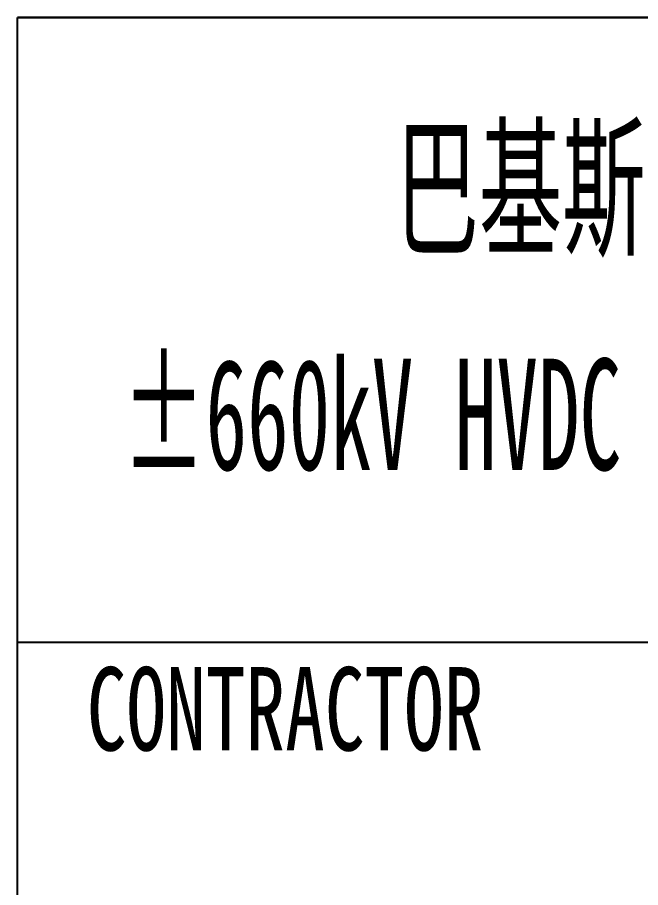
# Model space of a CAD drawing. Header units: millimetres. Extents: x 0 to 420, y 0 to 297.
# Drawn here: x 285.5 to 301.21, y 61.66 to 83.59 of the extents above; entities that cross this region are included whole.
import ezdxf
from ezdxf.enums import TextEntityAlignment as Align

# ---------------------------------------------------------------- set-up
doc = ezdxf.new("R2010")
doc.units = ezdxf.units.MM
doc.layers.add('GPDRAW', color=1, linetype='Continuous')
doc.styles.add('ECL', font='SIMFANG_2312.TTF', dxfattribs={"width": 0.7, "height": 3})
doc.styles.add('LXL', font='SIMFANG_2312.TTF', dxfattribs={"width": 0.7, "height": 3})

# ---------------------------------------------------------------- blocks, each defined once
blk = doc.blocks.new('gpdraw')
at = {"color": 2}
blk.add_lwpolyline([(912.308, -4.113), (1041.808, -4.113), (1041.808, -82.7), (912.308, -82.7)], close=True, dxfattribs=at)
blk = doc.blocks.new('*U132')
at = {"color": 0, "style": 'LXL', "width": 0.55}
for s, p in [('巴基斯坦默蒂亚里—拉合尔±660kV直流输电工程', (-0.624, 2.991)), ('±660kV HVDC Project from Matiari to Lahore in Pakistan', (-1.157, -3.043))]:
    blk.add_text(s, height=2.8, dxfattribs=at).set_placement(p, align=Align.MIDDLE)
blk = doc.blocks.new('XXDAFRAM-CH-HENG-A3')
at = {"layer": 'GPDRAW', "color": 4, "linetype": 'Continuous'}
blk.add_line((415, 83.587), (285.5, 83.587), dxfattribs=at)
blk.add_line((415, 83.587), (285.5, 83.587), dxfattribs=at)
at = {"layer": 'GPDRAW', "color": 1, "linetype": 'Continuous'}
for p, q in [((285.5, 40.194), (285.5, 83.587)), ((285.5, 83.587), (415, 83.587))]:
    blk.add_line(p, q, dxfattribs=at)
at = {"layer": 'GPDRAW'}
blk.add_line((415, 67.838), (285.5, 67.838), dxfattribs=at)
blk.add_blockref('*U132', (318.113, 76.334))
at = {"linetype": 'Continuous', "style": 'ECL', "width": 0.7}
for tag, height, p in [('DESIGNSTATUS', 2.8, (407.013, 52.286)), ('ENDESIGNSTATUS', 2.8, (407.013, 47.375)), ('O', 2.8, (382.625, 42.422)), ('G', 2.8, (408.525, 42.422)), ('V', 2.8, (378.308, 42.422)), ('N', 2.8, (386.942, 42.422)), ('L', 2.8, (391.258, 42.422)), ('D', 2.8, (399.892, 42.422)), ('W', 2.8, (404.208, 42.422)), ('VEREN40', 2.8, (412.842, 42.422)), ('DWGNAME1', 3, (372.022, 30.89)), ('DWGENAME1', 3, (371.833, 27.226)), ('DWGNAME', 3, (371.833, 27.145)), ('DWGNAME2', 3, (371.833, 23.322)), ('DWGENAME', 3, (371.833, 23.303)), ('DWGENAME2', 3, (372.057, 19.642)), ('DWGNO', 3, (370.72, 8.719)), ('VEREN40', 3, (411.224, 8.719))]:
    blk.add_attdef(tag, text='', height=height, dxfattribs=at).set_placement(p, align=Align.MIDDLE)
at = {"style": 'ECL', "width": 0.7, "flags": 1}
for p in [(321.472, 31.794), (321.472, 26.194), (321.472, 20.594), (321.472, 14.994)]:
    blk.add_attdef('DATE', text='', height=3, dxfattribs=at).set_placement(p, align=Align.MIDDLE)
for tag, p in [('SJ1', (299.889, 28.994)), ('JH', (299.889, 23.394)), ('SH1', (299.889, 17.794)), ('PZ', (299.889, 12.194)), ('BL', (299.889, 5))]:
    blk.add_attdef(tag, p, '', height=3, dxfattribs=at)
at = {"layer": 'GPDRAW', "style": 'LXL', "width": 0.7}
blk.add_text('CONTRACTOR', height=2.1, dxfattribs=at).set_placement((287.248, 65.113))

msp = doc.modelspace()

# ---------------------------------------------------------------- block references
for name, p in [('XXDAFRAM-CH-HENG-A3', (0, 0)), ('gpdraw', (-626.808, 87.7))]:
    msp.add_blockref(name, p)

doc.saveas('drawing.dxf')
